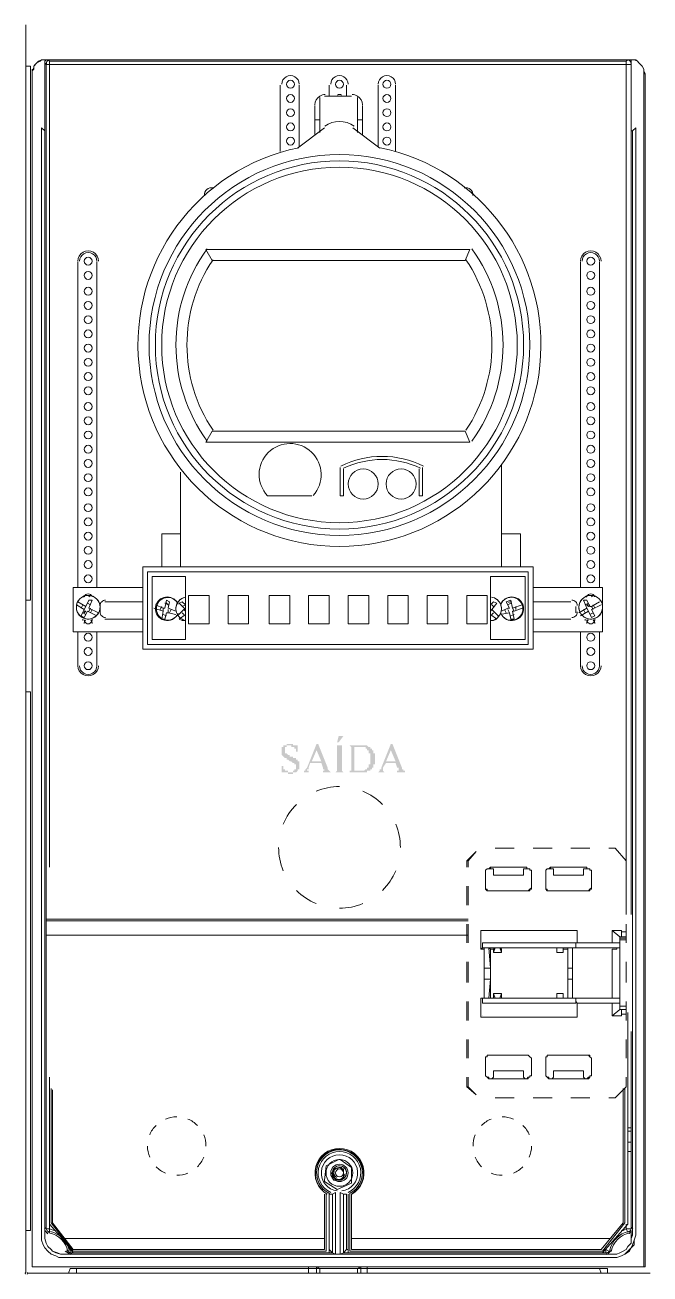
# Model space of a CAD drawing. Header units: millimetres. Extents: x -305 to 1353, y -289 to 1176.
# Drawn here: x 79.7 to 105.6, y 184.6 to 236.5 of the extents above; entities that cross this region are included whole.
import ezdxf

# ---------------------------------------------------------------- set-up
doc = ezdxf.new("R2010")
doc.units = ezdxf.units.MM
doc.header["$MEASUREMENT"] = 0
doc.layers.add('PDF3_0', color=7, linetype='Continuous')

msp = doc.modelspace()

# ---------------------------------------------------------------- hatches: boundary and pattern name
at = {"layer": 'PDF3_0', "transparency": 33554559}
msp.add_hatch(color=256, dxfattribs=at).paths.add_polyline_path([(91.005, 206.652), (91.005, 206.258), (91.005, 206.258), (91.005, 206.258), (91.005, 206.258), (91.005, 206.324), (90.939, 206.324), (90.939, 206.324), (90.939, 206.324), (90.939, 206.389), (90.939, 206.389), (90.939, 206.389), (90.939, 206.389), (90.939, 206.389), (90.939, 206.389), (90.939, 206.455), (90.939, 206.455), (90.874, 206.455), (90.874, 206.455), (90.874, 206.521), (90.874, 206.521), (90.874, 206.521), (90.808, 206.521), (90.808, 206.521), (90.808, 206.521), (90.808, 206.521), (90.808, 206.521), (90.742, 206.521), (90.742, 206.586), (90.742, 206.586), (90.742, 206.586), (90.677, 206.586), (90.677, 206.586), (90.677, 206.586), (90.677, 206.586), (90.677, 206.586), (90.611, 206.586), (90.611, 206.586), (90.611, 206.586), (90.545, 206.586), (90.545, 206.521), (90.545, 206.521), (90.545, 206.521), (90.545, 206.521), (90.545, 206.521), (90.48, 206.521), (90.48, 206.521), (90.48, 206.455), (90.48, 206.455), (90.48, 206.455), (90.48, 206.455), (90.48, 206.389), (90.48, 206.389), (90.48, 206.389), (90.48, 206.389), (90.48, 206.389), (90.48, 206.324), (90.48, 206.324), (90.48, 206.324), (90.48, 206.324), (90.48, 206.324), (90.48, 206.258), (90.48, 206.258), (90.545, 206.258), (90.545, 206.258), (90.545, 206.258), (90.545, 206.258), (90.545, 206.258), (90.545, 206.258), (90.611, 206.192), (90.611, 206.192), (90.611, 206.192), (90.611, 206.192), (90.677, 206.192), (90.677, 206.192), (90.677, 206.127), (90.742, 206.127), (90.742, 206.127), (90.742, 206.127), (90.742, 206.127), (90.808, 206.127), (90.808, 206.061), (90.808, 206.061), (90.874, 206.061), (90.874, 206.061), (90.874, 206.061), (90.874, 206.061), (90.939, 206.061), (90.939, 205.995), (90.939, 205.995), (90.939, 205.995), (90.939, 205.995), (90.939, 205.995), (90.939, 205.995), (91.005, 205.995), (91.005, 205.995), (91.005, 205.93), (91.005, 205.93), (91.005, 205.93), (91.071, 205.93), (91.071, 205.93), (91.071, 205.864), (91.071, 205.864), (91.071, 205.864), (91.071, 205.864), (91.071, 205.864), (91.071, 205.798), (91.071, 205.798), (91.071, 205.798), (91.071, 205.733), (91.071, 205.733), (91.071, 205.733), (91.071, 205.733), (91.071, 205.667), (91.071, 205.667), (91.071, 205.667), (91.071, 205.667), (91.071, 205.601), (91.071, 205.601), (91.071, 205.601), (91.071, 205.601), (91.005, 205.601), (91.005, 205.536), (91.005, 205.536), (91.005, 205.536), (91.005, 205.536), (91.005, 205.536), (90.939, 205.47), (90.939, 205.47), (90.939, 205.47), (90.939, 205.47), (90.939, 205.47), (90.874, 205.47), (90.874, 205.47), (90.874, 205.47), (90.874, 205.47), (90.808, 205.47), (90.808, 205.404), (90.808, 205.404), (90.808, 205.404), (90.742, 205.404), (90.742, 205.404), (90.742, 205.404), (90.677, 205.404), (90.677, 205.404), (90.677, 205.404), (90.677, 205.404), (90.611, 205.404), (90.611, 205.404), (90.611, 205.404), (90.611, 205.47), (90.611, 205.47), (90.545, 205.47), (90.545, 205.47), (90.545, 205.47), (90.545, 205.47), (90.48, 205.47), (90.48, 205.47), (90.48, 205.47), (90.414, 205.47), (90.414, 205.47), (90.414, 205.47), (90.414, 205.47), (90.414, 205.47), (90.414, 205.47), (90.414, 205.47), (90.348, 205.47), (90.348, 205.47), (90.348, 205.404), (90.348, 205.404), (90.348, 205.404), (90.348, 205.798), (90.348, 205.798), (90.348, 205.798), (90.348, 205.798), (90.348, 205.733), (90.414, 205.733), (90.414, 205.733), (90.414, 205.733), (90.414, 205.667), (90.414, 205.667), (90.414, 205.667), (90.414, 205.667), (90.414, 205.667), (90.414, 205.667), (90.414, 205.601), (90.414, 205.601), (90.48, 205.601), (90.48, 205.601), (90.48, 205.601), (90.48, 205.536), (90.48, 205.536), (90.545, 205.536), (90.545, 205.536), (90.545, 205.536), (90.545, 205.536), (90.545, 205.536), (90.611, 205.536), (90.611, 205.536), (90.611, 205.536), (90.611, 205.47), (90.677, 205.47), (90.677, 205.47), (90.677, 205.47), (90.677, 205.47), (90.677, 205.47), (90.742, 205.47), (90.742, 205.47), (90.742, 205.47), (90.808, 205.47), (90.808, 205.536), (90.808, 205.536), (90.808, 205.536), (90.874, 205.536), (90.874, 205.536), (90.874, 205.536), (90.874, 205.536), (90.874, 205.536), (90.874, 205.601), (90.939, 205.601), (90.939, 205.601), (90.939, 205.601), (90.939, 205.667), (90.939, 205.667), (90.939, 205.667), (90.939, 205.667), (90.939, 205.667), (90.939, 205.733), (90.939, 205.733), (90.939, 205.733), (90.939, 205.798), (90.939, 205.798), (90.939, 205.798), (90.874, 205.798), (90.874, 205.798), (90.874, 205.798), (90.874, 205.864), (90.874, 205.864), (90.874, 205.864), (90.808, 205.864), (90.808, 205.864), (90.808, 205.864), (90.808, 205.864), (90.808, 205.864), (90.808, 205.864), (90.742, 205.93), (90.742, 205.93), (90.742, 205.93), (90.677, 205.93), (90.677, 205.93), (90.677, 205.93), (90.677, 205.93), (90.611, 205.995), (90.611, 205.995), (90.611, 205.995), (90.611, 205.995), (90.545, 205.995), (90.545, 205.995), (90.545, 206.061), (90.545, 206.061), (90.48, 206.061), (90.48, 206.061), (90.48, 206.061), (90.48, 206.061), (90.48, 206.061), (90.48, 206.061), (90.48, 206.061), (90.414, 206.127), (90.414, 206.127), (90.414, 206.127), (90.414, 206.127), (90.414, 206.127), (90.348, 206.192), (90.348, 206.192), (90.348, 206.192), (90.348, 206.192), (90.348, 206.192), (90.348, 206.258), (90.348, 206.258), (90.348, 206.258), (90.348, 206.258), (90.348, 206.324), (90.348, 206.324), (90.348, 206.324), (90.348, 206.324), (90.348, 206.389), (90.348, 206.389), (90.348, 206.389), (90.348, 206.389), (90.348, 206.455), (90.348, 206.455), (90.348, 206.455), (90.348, 206.455), (90.348, 206.521), (90.348, 206.521), (90.414, 206.521), (90.414, 206.521), (90.414, 206.521), (90.414, 206.521), (90.414, 206.586), (90.414, 206.586), (90.48, 206.586), (90.48, 206.586), (90.48, 206.586), (90.48, 206.586), (90.545, 206.586), (90.545, 206.586), (90.545, 206.652), (90.545, 206.652), (90.611, 206.652), (90.611, 206.652), (90.611, 206.652), (90.611, 206.652), (90.677, 206.652), (90.677, 206.652), (90.677, 206.652), (90.677, 206.652), (90.742, 206.652), (90.742, 206.652), (90.742, 206.652), (90.742, 206.652), (90.808, 206.652), (90.808, 206.586), (90.808, 206.586), (90.808, 206.586), (90.874, 206.586), (90.874, 206.586), (90.874, 206.586), (90.874, 206.586), (90.939, 206.586), (90.939, 206.586), (90.939, 206.586), (90.939, 206.586), (90.939, 206.586), (90.939, 206.586), (90.939, 206.586), (91.005, 206.586), (91.005, 206.652), (91.005, 206.652)])
h = msp.add_hatch(color=256, dxfattribs=at)
h.paths.add_polyline_path([(91.99, 205.864), (91.53, 205.864), (91.465, 205.667), (91.465, 205.667), (91.465, 205.601), (91.465, 205.601), (91.465, 205.601), (91.399, 205.601), (91.399, 205.536), (91.399, 205.536), (91.465, 205.536), (91.465, 205.536), (91.465, 205.536), (91.465, 205.536), (91.465, 205.536), (91.465, 205.47), (91.465, 205.47), (91.53, 205.47), (91.53, 205.47), (91.53, 205.47), (91.596, 205.47), (91.596, 205.47), (91.202, 205.47), (91.202, 205.47), (91.202, 205.47), (91.268, 205.47), (91.268, 205.47), (91.268, 205.536), (91.268, 205.536), (91.268, 205.536), (91.333, 205.536), (91.333, 205.536), (91.333, 205.536), (91.333, 205.536), (91.333, 205.601), (91.333, 205.601), (91.333, 205.601), (91.333, 205.601), (91.399, 205.667), (91.399, 205.667), (91.399, 205.667), (91.399, 205.667), (91.793, 206.652), (91.859, 206.652), (92.253, 205.667), (92.253, 205.667), (92.253, 205.601), (92.253, 205.601), (92.253, 205.601), (92.253, 205.601), (92.318, 205.536), (92.318, 205.536), (92.318, 205.536), (92.318, 205.536), (92.318, 205.536), (92.318, 205.536), (92.318, 205.536), (92.318, 205.536), (92.384, 205.47), (92.384, 205.47), (92.384, 205.47), (92.384, 205.47), (92.45, 205.47), (92.45, 205.47), (91.99, 205.47), (91.99, 205.47), (91.99, 205.47), (91.99, 205.47), (92.056, 205.47), (92.056, 205.47), (92.056, 205.536), (92.056, 205.536), (92.056, 205.536), (92.056, 205.536), (92.121, 205.536), (92.121, 205.536), (92.121, 205.536), (92.121, 205.601), (92.056, 205.601), (92.056, 205.601), (92.056, 205.601), (92.056, 205.667), (92.056, 205.667), (92.056, 205.667)], flags=0)
h.paths.add_polyline_path([(91.99, 205.93), (91.793, 206.389), (91.596, 205.93)], flags=0)
h = msp.add_hatch(color=256, dxfattribs=at)
h.paths.add_polyline_path([(92.975, 205.47), (92.975, 205.47), (92.515, 205.47), (92.515, 205.47), (92.515, 205.47), (92.581, 205.47), (92.581, 205.47), (92.581, 205.47), (92.581, 205.47), (92.647, 205.536), (92.647, 205.536), (92.647, 205.536), (92.647, 205.536), (92.647, 205.536), (92.647, 205.536), (92.647, 205.601), (92.647, 205.601), (92.647, 205.601), (92.647, 205.667), (92.647, 205.667), (92.647, 206.389), (92.647, 206.455), (92.647, 206.455), (92.647, 206.455), (92.647, 206.521), (92.647, 206.521), (92.647, 206.521), (92.647, 206.521), (92.647, 206.521), (92.647, 206.521), (92.647, 206.586), (92.581, 206.586), (92.581, 206.586), (92.581, 206.586), (92.515, 206.586), (92.515, 206.586), (92.515, 206.586), (92.515, 206.586), (92.975, 206.586), (92.975, 206.586), (92.975, 206.586), (92.909, 206.586), (92.909, 206.586), (92.909, 206.586), (92.909, 206.586), (92.844, 206.586), (92.844, 206.521), (92.844, 206.521), (92.844, 206.521), (92.844, 206.521), (92.844, 206.521), (92.844, 206.521), (92.844, 206.455), (92.844, 206.455), (92.844, 206.455), (92.844, 206.389), (92.844, 205.667), (92.844, 205.601), (92.844, 205.601), (92.844, 205.601), (92.844, 205.601), (92.844, 205.536), (92.844, 205.536), (92.844, 205.536), (92.844, 205.536), (92.844, 205.536), (92.844, 205.536), (92.844, 205.536), (92.909, 205.47), (92.909, 205.47), (92.909, 205.47), (92.909, 205.47), (92.975, 205.47)], flags=0)
h.paths.add_polyline_path([(92.909, 206.98), (92.712, 206.718), (92.647, 206.718), (92.712, 206.98)], flags=0)
h = msp.add_hatch(color=256, dxfattribs=at)
h.paths.add_polyline_path([(95.076, 205.864), (94.682, 205.864), (94.551, 205.667), (94.551, 205.667), (94.551, 205.601), (94.551, 205.601), (94.551, 205.601), (94.551, 205.601), (94.551, 205.536), (94.551, 205.536), (94.551, 205.536), (94.551, 205.536), (94.551, 205.536), (94.551, 205.536), (94.551, 205.536), (94.617, 205.47), (94.617, 205.47), (94.617, 205.47), (94.617, 205.47), (94.682, 205.47), (94.682, 205.47), (94.682, 205.47), (94.288, 205.47), (94.288, 205.47), (94.354, 205.47), (94.354, 205.47), (94.354, 205.47), (94.42, 205.536), (94.42, 205.536), (94.42, 205.536), (94.42, 205.536), (94.42, 205.536), (94.42, 205.536), (94.42, 205.536), (94.42, 205.601), (94.485, 205.601), (94.485, 205.601), (94.485, 205.601), (94.485, 205.667), (94.485, 205.667), (94.485, 205.667), (94.485, 205.667), (94.879, 206.652), (94.945, 206.652), (95.339, 205.667), (95.339, 205.667), (95.339, 205.601), (95.405, 205.601), (95.405, 205.601), (95.405, 205.601), (95.405, 205.536), (95.405, 205.536), (95.405, 205.536), (95.405, 205.536), (95.405, 205.536), (95.405, 205.536), (95.47, 205.536), (95.47, 205.536), (95.47, 205.47), (95.47, 205.47), (95.536, 205.47), (95.536, 205.47), (95.536, 205.47), (95.536, 205.47), (95.076, 205.47), (95.076, 205.47), (95.142, 205.47), (95.142, 205.47), (95.142, 205.47), (95.142, 205.47), (95.142, 205.536), (95.208, 205.536), (95.208, 205.536), (95.208, 205.536), (95.208, 205.536), (95.208, 205.536), (95.208, 205.536), (95.208, 205.601), (95.208, 205.601), (95.208, 205.601), (95.208, 205.601), (95.208, 205.667), (95.142, 205.667), (95.142, 205.667)], flags=0)
h.paths.add_polyline_path([(95.076, 205.93), (94.879, 206.389), (94.682, 205.93)], flags=0)
h = msp.add_hatch(color=256, dxfattribs=at)
h.paths.add_polyline_path([(93.041, 205.47), (93.041, 205.47), (93.106, 205.47), (93.106, 205.47), (93.172, 205.47), (93.172, 205.47), (93.172, 205.47), (93.172, 205.536), (93.172, 205.536), (93.238, 205.536), (93.238, 205.536), (93.238, 205.536), (93.238, 205.536), (93.238, 205.536), (93.238, 205.601), (93.238, 205.601), (93.238, 205.601), (93.238, 205.667), (93.238, 205.667), (93.238, 206.389), (93.238, 206.455), (93.238, 206.455), (93.238, 206.455), (93.238, 206.521), (93.238, 206.521), (93.238, 206.521), (93.238, 206.521), (93.238, 206.521), (93.238, 206.521), (93.172, 206.586), (93.172, 206.586), (93.172, 206.586), (93.172, 206.586), (93.106, 206.586), (93.106, 206.586), (93.106, 206.586), (93.041, 206.586), (93.041, 206.586), (93.566, 206.586), (93.566, 206.586), (93.566, 206.586), (93.632, 206.586), (93.632, 206.586), (93.632, 206.586), (93.632, 206.586), (93.697, 206.586), (93.697, 206.586), (93.697, 206.586), (93.763, 206.586), (93.763, 206.586), (93.763, 206.586), (93.763, 206.586), (93.829, 206.586), (93.829, 206.586), (93.829, 206.586), (93.829, 206.586), (93.894, 206.586), (93.894, 206.586), (93.894, 206.586), (93.894, 206.586), (93.894, 206.586), (93.96, 206.521), (93.96, 206.521), (93.96, 206.521), (93.96, 206.521), (93.96, 206.521), (93.96, 206.521), (94.026, 206.521), (94.026, 206.521), (94.026, 206.521), (94.026, 206.455), (94.091, 206.455), (94.091, 206.455), (94.091, 206.455), (94.091, 206.455), (94.091, 206.389), (94.091, 206.389), (94.157, 206.389), (94.157, 206.389), (94.157, 206.389), (94.157, 206.389), (94.157, 206.324), (94.157, 206.324), (94.157, 206.324), (94.157, 206.324), (94.157, 206.258), (94.223, 206.258), (94.223, 206.258), (94.223, 206.258), (94.223, 206.192), (94.223, 206.192), (94.223, 206.192), (94.223, 206.192), (94.223, 206.127), (94.223, 206.127), (94.223, 206.127), (94.223, 206.127), (94.223, 206.061), (94.223, 206.061), (94.223, 206.061), (94.223, 206.061), (94.223, 205.995), (94.223, 205.995), (94.223, 205.995), (94.223, 205.995), (94.223, 205.93), (94.223, 205.93), (94.223, 205.93), (94.223, 205.864), (94.223, 205.864), (94.223, 205.864), (94.223, 205.864), (94.223, 205.798), (94.223, 205.798), (94.157, 205.798), (94.157, 205.798), (94.157, 205.798), (94.157, 205.733), (94.157, 205.733), (94.157, 205.733), (94.157, 205.733), (94.157, 205.667), (94.091, 205.667), (94.091, 205.667), (94.091, 205.667), (94.091, 205.667), (94.091, 205.601), (94.091, 205.601), (94.091, 205.601), (94.026, 205.601), (94.026, 205.601), (94.026, 205.601), (94.026, 205.601), (94.026, 205.536), (93.96, 205.536), (93.96, 205.536), (93.96, 205.536), (93.96, 205.536), (93.96, 205.536), (93.894, 205.536), (93.894, 205.536), (93.894, 205.536), (93.894, 205.47), (93.894, 205.47), (93.829, 205.47), (93.829, 205.47), (93.829, 205.47), (93.829, 205.47), (93.763, 205.47), (93.763, 205.47), (93.763, 205.47), (93.697, 205.47), (93.697, 205.47), (93.697, 205.47), (93.697, 205.47), (93.632, 205.47), (93.632, 205.47), (93.632, 205.47), (93.566, 205.47), (93.566, 205.47)], flags=0)
h.paths.add_polyline_path([(93.369, 205.536), (93.435, 205.536), (93.435, 205.536), (93.435, 205.536), (93.5, 205.536), (93.5, 205.536), (93.5, 205.536), (93.5, 205.536), (93.566, 205.536), (93.566, 205.536), (93.566, 205.536), (93.566, 205.536), (93.566, 205.536), (93.632, 205.536), (93.632, 205.536), (93.632, 205.536), (93.697, 205.536), (93.697, 205.536), (93.697, 205.536), (93.697, 205.536), (93.763, 205.536), (93.763, 205.536), (93.763, 205.536), (93.763, 205.536), (93.763, 205.536), (93.829, 205.601), (93.829, 205.601), (93.829, 205.601), (93.829, 205.601), (93.894, 205.601), (93.894, 205.601), (93.894, 205.601), (93.894, 205.667), (93.894, 205.667), (93.894, 205.667), (93.96, 205.667), (93.96, 205.667), (93.96, 205.733), (93.96, 205.733), (93.96, 205.733), (93.96, 205.733), (93.96, 205.733), (93.96, 205.798), (94.026, 205.798), (94.026, 205.798), (94.026, 205.798), (94.026, 205.864), (94.026, 205.864), (94.026, 205.864), (94.026, 205.864), (94.026, 205.93), (94.026, 205.93), (94.026, 205.93), (94.026, 205.93), (94.026, 205.995), (94.026, 205.995), (94.026, 205.995), (94.026, 206.061), (94.026, 206.061), (94.026, 206.061), (94.026, 206.061), (94.026, 206.127), (94.026, 206.127), (94.026, 206.127), (94.026, 206.192), (94.026, 206.192), (94.026, 206.192), (94.026, 206.192), (94.026, 206.258), (94.026, 206.258), (94.026, 206.258), (93.96, 206.258), (93.96, 206.324), (93.96, 206.324), (93.96, 206.324), (93.96, 206.324), (93.96, 206.324), (93.96, 206.389), (93.96, 206.389), (93.894, 206.389), (93.894, 206.389), (93.894, 206.389), (93.894, 206.389), (93.894, 206.455), (93.894, 206.455), (93.829, 206.455), (93.829, 206.455), (93.829, 206.455), (93.829, 206.455), (93.829, 206.521), (93.763, 206.521), (93.763, 206.521), (93.763, 206.521), (93.763, 206.521), (93.697, 206.521), (93.697, 206.521), (93.697, 206.521), (93.697, 206.521), (93.632, 206.521), (93.632, 206.521), (93.632, 206.521), (93.632, 206.521), (93.566, 206.521), (93.566, 206.521), (93.566, 206.521), (93.566, 206.521), (93.5, 206.521), (93.5, 206.521), (93.5, 206.521), (93.5, 206.521), (93.435, 206.521), (93.435, 206.521), (93.435, 206.521), (93.369, 206.521), (93.369, 206.521)], flags=0)

# ---------------------------------------------------------------- linework, layer by layer
at = {"layer": 'PDF3_0', "lineweight": 5}
for points in [[(79.711, 184.654), (79.711, 236.53)], [(79.973, 234.494), (79.973, 234.625), (80.039, 234.691), (80.039, 234.822), (80.105, 234.888), (80.17, 234.954), (80.302, 235.019), (80.367, 235.085), (80.499, 235.085), (80.564, 235.085), (80.433, 235.085), (80.367, 235.085), (80.236, 235.019), (80.17, 234.954), (80.039, 234.822), (80.039, 234.757), (79.973, 234.625)], [(81.287, 185.311), (104.073, 185.311), (104.27, 185.311), (104.467, 185.376), (104.598, 185.442), (104.729, 185.573), (104.861, 185.705), (104.926, 185.836), (104.992, 186.033), (105.058, 186.23), (105.058, 232.261), (104.926, 232.13), (104.926, 186.23), (104.861, 186.099), (104.861, 185.902), (104.729, 185.77), (104.664, 185.639), (104.532, 185.573), (104.401, 185.508), (104.27, 185.442), (104.073, 185.442), (81.287, 185.442), (81.155, 185.442), (80.958, 185.508), (80.827, 185.573), (80.761, 185.639), (80.63, 185.77), (80.564, 185.902), (80.499, 186.099), (80.499, 186.23), (80.499, 232.13), (80.367, 232.261), (80.367, 186.23), (80.367, 186.033), (80.433, 185.836), (80.499, 185.705), (80.63, 185.573), (80.761, 185.442), (80.958, 185.376), (81.09, 185.311)], [(98.163, 227.205), (97.966, 226.746), (87.459, 226.746), (87.197, 227.205)], [(81.878, 213.153), (81.878, 226.68)], [(82.666, 226.68), (82.666, 213.153)], [(102.759, 213.153), (102.759, 226.68)], [(103.547, 226.68), (103.547, 213.153)], [(87.459, 219.654), (97.966, 219.654), (98.163, 219.194), (87.197, 219.194)], [(84.57, 210.592), (84.57, 214.006), (100.789, 214.006), (100.789, 210.592)], [(100.592, 213.809), (84.767, 213.809), (84.767, 210.789), (100.592, 210.789)], [(86.343, 213.612), (86.343, 210.986), (84.964, 210.986), (84.964, 213.612)], [(99.016, 210.986), (99.016, 213.612), (100.461, 213.612), (100.461, 210.986)], [(86.474, 211.642), (86.474, 212.824), (87.328, 212.824), (87.328, 211.642)], [(88.97, 212.824), (88.97, 211.642), (88.116, 211.642), (88.116, 212.824)], [(90.677, 211.642), (89.823, 211.642), (89.823, 212.824), (90.677, 212.824)], [(91.465, 212.824), (92.318, 212.824), (92.318, 211.642), (91.465, 211.642)], [(93.96, 212.824), (93.96, 211.642), (93.106, 211.642), (93.106, 212.824)], [(94.748, 211.642), (94.748, 212.824), (95.602, 212.824), (95.602, 211.642)], [(97.243, 211.642), (96.39, 211.642), (96.39, 212.824), (97.243, 212.824)], [(98.885, 212.824), (98.885, 211.642), (98.031, 211.642), (98.031, 212.824)], [(85.621, 212.43), (85.489, 212.496), (85.555, 212.496)], [(81.878, 209.87), (81.878, 211.314)], [(82.666, 211.314), (82.666, 209.87)], [(102.759, 209.87), (102.759, 211.314)], [(103.547, 211.314), (103.547, 209.87)], [(99.213, 202.318), (100.001, 202.318)], [(100.789, 202.318), (101.577, 202.318)], [(102.365, 202.318), (103.153, 202.318)], [(101.315, 201.267), (101.315, 201.333), (101.315, 201.399), (101.38, 201.464), (101.446, 201.464), (101.512, 201.464), (101.512, 201.53), (101.446, 201.464), (101.38, 201.464), (101.315, 201.399), (101.315, 201.333)], [(103.022, 201.53), (103.022, 201.464), (103.088, 201.464), (103.153, 201.464), (103.153, 201.399), (103.219, 201.399), (103.219, 201.333), (103.219, 201.267), (103.219, 201.333), (103.219, 201.399), (103.153, 201.399), (103.153, 201.464), (103.088, 201.464), (103.022, 201.464)], [(104.664, 201.53), (104.664, 201.793)], [(99.016, 200.545), (98.951, 200.545), (98.885, 200.545), (98.885, 200.611), (98.819, 200.611), (98.819, 200.676), (98.819, 200.742), (98.819, 200.676), (98.819, 200.611), (98.885, 200.545), (98.951, 200.545)], [(101.512, 200.545), (101.446, 200.545), (101.38, 200.545), (101.38, 200.611), (101.315, 200.611), (101.315, 200.676), (101.315, 200.742), (101.315, 200.676), (101.315, 200.611), (101.38, 200.545), (101.446, 200.545)], [(103.219, 200.742), (103.219, 200.676), (103.153, 200.611), (103.088, 200.545), (103.022, 200.545), (103.088, 200.545), (103.153, 200.545), (103.153, 200.611), (103.219, 200.611), (103.219, 200.676)], [(104.664, 199.954), (104.664, 200.742)], [(80.564, 199.297), (98.097, 199.297)], [(99.41, 198.181), (99.213, 198.181), (98.951, 198.181), (98.754, 198.181), (98.688, 198.181), (98.688, 198.247), (98.688, 198.312), (98.688, 198.378), (102.562, 198.378), (102.562, 198.312), (102.562, 198.247), (102.562, 198.181), (102.431, 198.181), (102.234, 198.181), (102.037, 198.181), (101.774, 198.181)], [(98.754, 196.868), (98.754, 196.08), (98.754, 198.115), (98.754, 198.181), (98.754, 197.327), (98.754, 197.262), (98.754, 197.196), (98.754, 197.13), (98.754, 197.065), (98.754, 196.999), (98.754, 196.933)], [(104.664, 196.736), (104.664, 197.59)], [(98.688, 195.883), (98.688, 195.948), (98.688, 196.014), (98.688, 196.08), (98.754, 196.08), (98.951, 196.08), (99.213, 196.08), (99.41, 196.08), (101.774, 196.08), (102.037, 196.08), (102.234, 196.08), (102.431, 196.08), (102.562, 196.08), (102.562, 196.014), (102.562, 195.948), (102.562, 195.883)], [(80.564, 194.701), (80.564, 188.66), (80.564, 188.594), (80.564, 188.528), (80.564, 188.463), (80.564, 188.397), (80.564, 188.331), (80.564, 188.2), (80.564, 188.003), (80.564, 187.806), (80.564, 187.543), (80.564, 187.346), (80.564, 187.281), (80.564, 187.215), (80.564, 187.149), (80.564, 187.084)], [(104.664, 193.585), (104.664, 194.373)], [(98.819, 193.519), (98.819, 193.585), (98.819, 193.65), (98.885, 193.65), (98.885, 193.716), (98.951, 193.716), (99.016, 193.716), (98.951, 193.716), (98.885, 193.716), (98.885, 193.65), (98.819, 193.65), (98.819, 193.585)], [(100.527, 193.716), (100.592, 193.716), (100.658, 193.65), (100.724, 193.585), (100.724, 193.519), (100.724, 193.585), (100.658, 193.65), (100.592, 193.716)], [(101.315, 193.519), (101.315, 193.585), (101.315, 193.65), (101.38, 193.65), (101.38, 193.716), (101.446, 193.716), (101.512, 193.716), (101.446, 193.716), (101.38, 193.716), (101.38, 193.65), (101.315, 193.65), (101.315, 193.585)], [(103.022, 193.716), (101.512, 193.716), (103.022, 193.716), (103.088, 193.716), (103.153, 193.716), (103.153, 193.65), (103.219, 193.585), (103.219, 193.519), (103.219, 192.928), (103.219, 193.519), (103.219, 193.585), (103.153, 193.65), (103.088, 193.716)], [(101.512, 192.731), (101.446, 192.731), (101.38, 192.797), (101.315, 192.862), (101.315, 192.928), (101.315, 193.519), (101.315, 192.928), (101.315, 192.862), (101.38, 192.797), (101.446, 192.797), (101.446, 192.731)], [(99.016, 192.731), (98.951, 192.731), (98.951, 192.797), (98.885, 192.797), (98.819, 192.862), (98.819, 192.928), (98.819, 192.862), (98.885, 192.797), (98.951, 192.731)], [(99.148, 192.797), (99.148, 193.059), (100.395, 193.059), (100.395, 192.797), (100.461, 192.731), (100.527, 192.731), (99.016, 192.731), (99.082, 192.731)], [(100.724, 192.928), (100.724, 192.862), (100.658, 192.862), (100.658, 192.797), (100.592, 192.797), (100.527, 192.731), (100.592, 192.731), (100.592, 192.797), (100.658, 192.797), (100.658, 192.862), (100.724, 192.862)], [(101.643, 192.797), (101.643, 193.059), (102.891, 193.059), (102.891, 192.797), (102.956, 192.731), (103.022, 192.731), (101.512, 192.731), (101.577, 192.731)], [(103.219, 192.928), (103.219, 192.862), (103.153, 192.862), (103.153, 192.797), (103.088, 192.797), (103.022, 192.731), (103.088, 192.731), (103.153, 192.797), (103.153, 192.862), (103.219, 192.862)], [(104.664, 192.403), (104.664, 192.797)], [(98.097, 192.403), (98.031, 192.403), (98.425, 192.074)], [(99.213, 191.943), (100.001, 191.943)], [(100.789, 191.943), (101.577, 191.943)], [(102.365, 191.943), (103.153, 191.943)], [(104.861, 190.564), (104.861, 190.695)], [(93.238, 189.054), (92.778, 189.382), (92.712, 189.382), (92.187, 189.119), (92.121, 188.528), (92.121, 188.463), (92.647, 188.134), (93.238, 188.397), (93.238, 188.463)], [(79.973, 184.917), (91.465, 184.917), (91.53, 184.917), (91.596, 184.917), (91.662, 184.917), (91.727, 184.917), (91.793, 184.917), (91.924, 184.851), (91.99, 184.851), (92.056, 184.851), (92.187, 184.851), (92.253, 184.851), (92.384, 184.851), (92.515, 184.851), (92.712, 184.851), (92.844, 184.851), (92.975, 184.851), (93.106, 184.851), (93.238, 184.851), (93.303, 184.851), (93.435, 184.851), (93.5, 184.851), (93.632, 184.917), (93.697, 184.917), (93.763, 184.917), (93.829, 184.917), (93.894, 184.917), (105.452, 184.917), (105.386, 184.917)], [(92.844, 184.851), (92.778, 184.851), (92.712, 184.851), (92.647, 184.851), (92.581, 184.851), (92.515, 184.851), (92.581, 184.851), (92.647, 184.851), (92.712, 184.851), (92.778, 184.851)]]:
    msp.add_lwpolyline(points, close=True, dxfattribs=at)
for points in [[(79.711, 212.627), (79.908, 212.627), (79.908, 234.822), (79.711, 234.822)], [(79.973, 234.494), (79.973, 184.917), (79.973, 234.691)], [(104.729, 235.085), (80.63, 235.085), (80.564, 235.085), (80.499, 235.019), (80.499, 234.954)], [(80.564, 235.085), (104.795, 235.085), (104.926, 235.085), (105.058, 235.085), (105.123, 235.019), (105.189, 234.954), (105.255, 234.888), (105.32, 234.822), (105.386, 234.691), (105.386, 234.625), (105.452, 234.494), (105.452, 184.917)], [(80.564, 234.888), (80.696, 234.888), (80.696, 201.53)], [(80.63, 235.085), (80.696, 235.019), (104.664, 235.019), (104.729, 235.085), (104.795, 235.085), (104.861, 235.085), (104.861, 235.019), (104.861, 234.954)], [(104.664, 199.56), (104.664, 234.888), (80.696, 234.888), (80.696, 235.019)], [(104.861, 234.888), (104.664, 234.888), (104.664, 235.019)], [(105.452, 234.494), (105.386, 234.494), (105.386, 234.625), (105.386, 234.691), (105.32, 234.822), (105.255, 234.888), (105.189, 234.954), (105.123, 235.019), (104.992, 235.085), (104.926, 235.085), (104.795, 235.085)], [(104.926, 232.13), (104.861, 232.13), (104.861, 234.954), (104.861, 234.888), (104.861, 199.56)], [(105.386, 234.691), (105.386, 184.917)], [(90.283, 234.034), (90.283, 231.276)], [(91.071, 231.473), (91.071, 234.034)], [(92.318, 234.034), (92.318, 233.575)], [(93.041, 233.575), (93.041, 234.034)], [(94.354, 234.034), (94.354, 231.473)], [(95.076, 231.276), (95.076, 234.034)], [(91.727, 233.181), (91.727, 232.59)], [(91.924, 233.509), (91.924, 232.59)], [(92.121, 233.575), (93.238, 233.575)], [(92.712, 233.575), (92.647, 233.575)], [(93.5, 233.509), (93.5, 232.59)], [(93.697, 233.181), (93.697, 232.59)], [(91.924, 232.064), (91.924, 232.59), (91.727, 232.59), (91.727, 231.933)], [(93.697, 231.933), (93.697, 232.59), (93.5, 232.59), (93.5, 232.064)], [(80.367, 232.261), (80.367, 186.23), (80.367, 186.033), (80.433, 185.836), (80.499, 185.705), (80.63, 185.573), (80.761, 185.442), (80.958, 185.376), (81.09, 185.311), (81.287, 185.311), (104.138, 185.311), (104.073, 185.311)], [(80.367, 232.261), (80.367, 232.261)], [(80.499, 232.13), (80.499, 232.13)], [(91.005, 231.408), (92.121, 232.261)], [(93.303, 232.261), (94.42, 231.408)], [(105.058, 232.261), (105.058, 186.23), (104.992, 186.033), (104.992, 185.836), (104.861, 185.705), (104.795, 185.573), (104.598, 185.442), (104.467, 185.376), (104.27, 185.311), (104.138, 185.311)], [(82.666, 226.68), (82.666, 226.68)], [(102.759, 226.68), (102.759, 226.68)], [(103.547, 226.68), (103.547, 226.68)], [(92.909, 218.078), (92.909, 216.961), (92.778, 216.961), (92.778, 218.143)], [(96.193, 218.143), (96.193, 216.961), (96.061, 216.961), (96.061, 218.078)], [(99.476, 218.275), (99.476, 214.006)], [(86.146, 214.006), (86.146, 217.946)], [(86.146, 215.385), (85.358, 215.385), (85.358, 214.006)], [(99.476, 215.385), (100.264, 215.385), (100.264, 214.006)], [(84.57, 213.153), (81.681, 213.153), (81.681, 211.314), (84.57, 211.314)], [(82.14, 212.824), (82.14, 212.759), (82.075, 212.759)], [(82.337, 212.759), (82.403, 212.824)], [(100.789, 211.314), (103.679, 211.314), (103.679, 213.153), (100.789, 213.153)], [(102.956, 212.759), (103.022, 212.759), (103.022, 212.824)], [(103.219, 212.759), (103.285, 212.824)], [(82.666, 211.971), (82.272, 212.168), (82.14, 211.905), (82.009, 211.971), (82.14, 212.233), (81.812, 212.43)], [(82.731, 212.102), (82.337, 212.299), (82.469, 212.627), (82.337, 212.627), (82.206, 212.365), (81.878, 212.562)], [(82.009, 212.299), (82.075, 212.43)], [(82.206, 212.365), (82.14, 212.233)], [(82.403, 212.43), (82.272, 212.496)], [(82.403, 212.759), (82.403, 212.759)], [(82.797, 212.365), (82.797, 212.102)], [(84.57, 212.562), (82.994, 212.562)], [(85.095, 212.43), (85.424, 212.299), (85.489, 212.299), (85.555, 212.627), (85.686, 212.562), (85.621, 212.299), (85.949, 212.168)], [(85.292, 212.233), (85.358, 212.365)], [(86.212, 212.365), (86.343, 212.43), (86.212, 212.562), (86.08, 212.496), (86.343, 212.233), (86.277, 212.233), (86.015, 211.971)], [(99.016, 212.43), (99.148, 212.562), (99.279, 212.496), (99.082, 212.233), (99.345, 211.971)], [(99.148, 212.365), (99.082, 212.43)], [(100.33, 212.43), (99.936, 212.299), (99.87, 212.627), (99.673, 212.562), (99.804, 212.299), (99.739, 212.299), (99.476, 212.168)], [(99.87, 212.496), (99.739, 212.43)], [(100.067, 212.365), (100.067, 212.233)], [(102.365, 212.562), (100.789, 212.562)], [(102.562, 212.102), (102.562, 212.365)], [(102.694, 212.102), (103.022, 212.299), (102.891, 212.627), (103.022, 212.627), (103.153, 212.365), (103.219, 212.365), (103.547, 212.562)], [(102.759, 211.971), (103.088, 212.168), (103.219, 211.905), (103.35, 211.971), (103.219, 212.233), (103.613, 212.43)], [(103.022, 212.43), (103.088, 212.496), (102.956, 212.43)], [(103.153, 212.43), (103.088, 212.365), (103.022, 212.43), (103.088, 212.496)], [(103.022, 212.43), (103.022, 212.43)], [(103.285, 212.233), (103.219, 212.365)], [(103.285, 212.759), (103.285, 212.759)], [(103.285, 212.43), (103.35, 212.299)], [(82.14, 212.168), (82.206, 212.168), (82.14, 212.102), (82.075, 212.102), (82.14, 212.102)], [(82.075, 212.102), (82.206, 212.036)], [(82.075, 211.839), (82.075, 211.774)], [(82.14, 212.233), (82.14, 212.233)], [(82.14, 212.102), (82.14, 212.102)], [(82.272, 212.168), (82.272, 212.168)], [(82.337, 212.299), (82.337, 212.299)], [(82.337, 212.168), (82.403, 212.299)], [(82.469, 212.233), (82.403, 212.102)], [(82.469, 211.774), (82.469, 211.839)], [(82.994, 211.839), (84.57, 211.839)], [(85.03, 212.299), (85.424, 212.168), (85.358, 211.839), (85.489, 211.839), (85.555, 212.102), (85.621, 212.102), (85.949, 212.036)], [(85.424, 212.299), (85.424, 212.168)], [(85.424, 212.036), (85.555, 211.971)], [(85.621, 212.299), (85.621, 212.299)], [(85.621, 212.102), (85.621, 212.233)], [(85.752, 212.233), (85.686, 212.102)], [(86.343, 212.036), (86.08, 211.839), (86.212, 211.774), (86.343, 211.774)], [(86.277, 212.036), (86.212, 212.102)], [(86.277, 212.233), (86.343, 212.168)], [(99.016, 212.168), (99.082, 212.233)], [(99.016, 212.036), (99.279, 211.839), (99.148, 211.774), (99.016, 211.774)], [(99.082, 212.233), (99.082, 212.233)], [(99.148, 212.102), (99.082, 212.036)], [(100.33, 212.299), (100.001, 212.168), (99.936, 212.168), (100.001, 211.839), (99.87, 211.839), (99.804, 212.102), (99.41, 212.036)], [(99.673, 212.102), (99.607, 212.233)], [(99.739, 212.233), (99.804, 212.102)], [(99.804, 212.102), (99.804, 212.102)], [(99.87, 211.971), (100.001, 212.036)], [(100.001, 212.168), (99.936, 212.299)], [(100.789, 211.839), (102.365, 211.839)], [(102.956, 212.102), (102.891, 212.233)], [(102.956, 211.839), (102.956, 211.774)], [(103.022, 212.299), (103.022, 212.299)], [(103.022, 212.299), (103.088, 212.168)], [(103.088, 212.168), (103.088, 212.168)], [(103.153, 212.036), (103.285, 212.102)], [(103.35, 211.774), (103.35, 211.839)], [(82.666, 209.87), (82.666, 209.87)], [(79.711, 208.819), (79.908, 208.819), (79.908, 186.427), (79.711, 186.427)], [(98.097, 201.793), (98.425, 202.187), (98.031, 201.793)], [(103.941, 202.318), (104.204, 202.318), (103.941, 202.318)], [(104.204, 202.318), (104.204, 202.318)], [(104.664, 201.793), (104.204, 202.318), (104.664, 201.793)], [(98.031, 201.53), (98.031, 201.793), (98.097, 201.793), (98.097, 201.53)], [(99.016, 201.464), (98.951, 201.464), (98.885, 201.464), (98.819, 201.399), (98.819, 201.333), (98.819, 201.267), (98.819, 201.333), (98.819, 201.399), (98.885, 201.464), (98.951, 201.464), (99.016, 201.53), (100.527, 201.53), (100.527, 201.464), (100.592, 201.464), (100.658, 201.464), (100.658, 201.399), (100.724, 201.399), (100.724, 201.333), (100.724, 201.267), (100.724, 200.742), (100.724, 200.676), (100.724, 200.611), (100.658, 200.611), (100.658, 200.545), (100.592, 200.545), (100.527, 200.545), (99.016, 200.545), (100.527, 200.545), (100.592, 200.545), (100.658, 200.611), (100.724, 200.676), (100.724, 200.742), (100.724, 201.267), (100.724, 201.333), (100.724, 201.399), (100.658, 201.399), (100.658, 201.464), (100.592, 201.464), (100.527, 201.464)], [(100.527, 201.53), (100.527, 201.464), (100.461, 201.464), (100.395, 201.464), (100.395, 201.202), (99.148, 201.202), (99.148, 201.464), (99.082, 201.464), (99.016, 201.464), (99.016, 201.53)], [(101.512, 201.53), (103.022, 201.53)], [(103.022, 201.464), (102.956, 201.464), (102.891, 201.464), (102.891, 201.202), (101.643, 201.202), (101.643, 201.464), (101.577, 201.464), (101.512, 201.464)], [(98.819, 201.267), (98.819, 200.742), (98.819, 201.267)], [(101.315, 201.267), (101.315, 200.742), (101.315, 201.267)], [(103.219, 201.267), (103.219, 201.267)], [(103.219, 200.742), (103.219, 201.267), (103.219, 200.742)], [(98.031, 199.954), (98.031, 200.742)], [(98.097, 199.954), (98.097, 200.742)], [(99.016, 200.545), (99.016, 200.545)], [(100.724, 200.742), (100.724, 200.742)], [(103.022, 200.545), (101.512, 200.545), (103.022, 200.545)], [(104.664, 200.742), (104.664, 199.954)], [(98.097, 199.363), (80.564, 199.363)], [(98.031, 198.378), (98.031, 199.166)], [(98.097, 198.378), (98.097, 199.166)], [(102.628, 198.378), (102.628, 198.444), (102.628, 198.903), (98.622, 198.903), (98.622, 198.444), (98.622, 198.115), (98.688, 198.181)], [(104.664, 198.838), (104.467, 198.838), (104.467, 198.772), (104.467, 198.706), (104.467, 198.641), (104.467, 198.706), (104.467, 198.772), (104.467, 198.838), (104.467, 198.903), (104.073, 198.903), (104.401, 198.641), (104.467, 198.641), (104.664, 198.641)], [(104.073, 198.903), (104.073, 198.378)], [(104.664, 198.575), (104.664, 198.641), (104.664, 198.706), (104.664, 198.772), (104.664, 198.838), (104.664, 199.166), (104.664, 198.378), (104.664, 198.509), (104.664, 198.575), (104.401, 198.575)], [(98.097, 198.706), (80.564, 198.706)], [(104.073, 196.08), (104.073, 198.115), (104.138, 198.115), (104.204, 198.115), (104.27, 198.115), (104.27, 198.181), (104.335, 198.181), (104.401, 198.181), (102.562, 198.181), (102.562, 198.378), (104.401, 198.378)], [(104.664, 195.752), (104.664, 195.948), (104.664, 195.161), (104.664, 195.423), (104.664, 195.489), (104.664, 195.555), (104.664, 195.62), (104.467, 195.62), (104.401, 195.62), (104.664, 195.62), (104.664, 195.752), (104.401, 195.752), (104.401, 195.62), (104.401, 195.883), (104.401, 195.948), (104.401, 196.08), (104.401, 198.181), (104.401, 198.378), (104.401, 198.641), (104.401, 198.575), (104.401, 198.509), (104.401, 195.752)], [(104.401, 198.509), (104.664, 198.509)], [(98.622, 198.115), (98.754, 198.115)], [(98.754, 197.327), (99.016, 197.327), (98.951, 198.181), (99.016, 198.115), (99.148, 198.115), (99.213, 198.181), (99.148, 197.984), (99.476, 197.984), (99.41, 198.181), (99.476, 198.115), (99.476, 197.984)], [(99.016, 198.115), (99.016, 196.08)], [(99.148, 198.115), (99.148, 197.984)], [(102.431, 196.08), (102.431, 198.115), (102.431, 198.181), (102.431, 197.327), (102.234, 197.327), (102.234, 198.181), (102.234, 198.115), (102.037, 198.115), (102.037, 198.181), (102.037, 197.984), (101.774, 197.984), (101.774, 198.181), (101.774, 198.115), (101.774, 197.984)], [(102.234, 198.115), (102.234, 196.08), (102.037, 196.08)], [(102.037, 197.984), (102.037, 198.115)], [(98.031, 196.736), (98.031, 197.59)], [(98.097, 196.736), (98.097, 197.59)], [(99.016, 196.868), (99.016, 196.933), (99.016, 196.999), (99.016, 197.065), (99.016, 197.13), (99.016, 197.196), (99.016, 197.262), (99.016, 197.327)], [(102.234, 197.327), (102.234, 197.262), (102.234, 197.196), (102.234, 197.13), (102.234, 197.065), (102.234, 196.999), (102.234, 196.933), (102.234, 196.868), (102.234, 196.08)], [(102.431, 196.868), (102.431, 196.933), (102.431, 196.999), (102.431, 197.065), (102.431, 197.13), (102.431, 197.196), (102.431, 197.262), (102.431, 197.327)], [(98.754, 196.868), (99.016, 196.868), (98.951, 196.08), (99.016, 196.08), (99.148, 196.08), (99.213, 196.08), (99.148, 196.277), (99.476, 196.277), (99.41, 196.08), (99.476, 196.08), (99.476, 196.277)], [(104.401, 196.08), (104.335, 196.08), (104.27, 196.08), (104.204, 196.08), (104.138, 196.08), (104.073, 196.08), (102.431, 196.08), (102.431, 196.868), (102.234, 196.868)], [(99.148, 196.277), (99.148, 196.08)], [(101.774, 196.277), (101.774, 196.08), (101.774, 196.277), (102.037, 196.277)], [(102.037, 196.277), (102.037, 196.08), (102.037, 196.277)], [(98.031, 195.161), (98.031, 195.948)], [(98.097, 195.161), (98.097, 195.948)], [(98.688, 196.08), (98.622, 196.08), (98.622, 195.817), (98.622, 195.292), (102.628, 195.292), (102.628, 195.817), (102.628, 195.883), (102.562, 195.948), (102.562, 196.08)], [(98.754, 196.08), (98.622, 196.08)], [(98.754, 196.08), (98.754, 196.08)], [(101.774, 196.08), (101.774, 196.08)], [(102.037, 196.08), (102.037, 196.08)], [(102.234, 196.08), (102.234, 196.08)], [(102.628, 195.883), (104.073, 195.883), (104.138, 195.883), (104.204, 195.883), (104.27, 195.883), (104.335, 195.883), (104.401, 195.883)], [(104.073, 195.883), (104.073, 195.358), (104.401, 195.62)], [(93.106, 185.508), (103.679, 185.508), (104.204, 186.099), (104.729, 186.69), (104.729, 195.489), (104.729, 193.585)], [(98.688, 195.358), (98.688, 195.358)], [(104.073, 195.358), (104.467, 195.358), (104.467, 195.423), (104.467, 195.489), (104.467, 195.555), (104.467, 195.62), (104.467, 195.555), (104.467, 195.489), (104.467, 195.423), (104.664, 195.423)], [(104.861, 194.701), (104.861, 187.084), (104.861, 187.149), (104.861, 187.215), (104.861, 187.281), (104.861, 187.346), (104.861, 187.543), (104.861, 187.806), (104.861, 188.003), (104.861, 188.2), (104.861, 188.331), (104.861, 188.397), (104.861, 188.463), (104.861, 188.528), (104.861, 188.594), (104.861, 188.66), (104.861, 189.71), (104.729, 189.71)], [(98.031, 193.585), (98.031, 194.373)], [(98.097, 193.585), (98.097, 194.373)], [(99.016, 193.716), (99.016, 193.716)], [(99.016, 193.716), (100.527, 193.716), (99.016, 193.716)], [(98.819, 193.519), (98.819, 192.928), (98.819, 193.519)], [(100.724, 193.519), (100.724, 192.928), (100.724, 193.519)], [(80.696, 192.797), (80.696, 186.69), (80.696, 186.493), (80.893, 186.427)], [(98.031, 192.403), (98.031, 192.797)], [(98.097, 192.403), (98.097, 192.797)], [(100.527, 192.731), (100.527, 192.731)], [(103.022, 192.731), (103.022, 192.731)], [(80.761, 192.337), (80.761, 186.755), (81.681, 185.573), (92.187, 185.573), (92.187, 187.937)], [(80.827, 192.271), (80.827, 186.755), (81.681, 185.639), (92.121, 185.639), (92.121, 187.937)], [(93.172, 187.937), (93.172, 185.573), (103.679, 185.573), (104.598, 186.755), (104.598, 192.337)], [(104.204, 191.943), (104.664, 192.403), (104.204, 191.943)], [(103.941, 191.943), (104.204, 191.943), (103.941, 191.943)], [(104.204, 191.943), (104.204, 191.943)], [(104.729, 190.695), (104.861, 190.695)], [(104.861, 190.564), (104.729, 190.564)], [(104.729, 190.104), (104.861, 190.104)], [(92.187, 189.119), (92.187, 189.119)], [(92.581, 188.528), (92.515, 188.528), (92.384, 188.725), (92.515, 188.988), (92.712, 189.054), (92.909, 188.988), (92.909, 188.594)], [(92.712, 189.054), (92.712, 189.054)], [(92.712, 189.054), (92.778, 189.054), (92.844, 189.054)], [(92.909, 188.988), (92.909, 188.922)], [(93.238, 189.054), (93.238, 189.054)], [(80.564, 188.66), (80.564, 188.66)], [(92.45, 188.594), (92.45, 188.594)], [(92.975, 188.922), (92.975, 188.922)], [(104.861, 188.66), (104.861, 188.66)], [(80.564, 188.397), (80.564, 188.397)], [(92.318, 187.937), (92.318, 186.099), (92.318, 185.508), (81.681, 185.508), (81.221, 186.099), (80.696, 186.69)], [(92.581, 185.442), (92.581, 188.003), (92.45, 187.937), (92.318, 187.937), (92.318, 185.639), (92.45, 185.508), (92.318, 185.508)], [(92.909, 187.937), (92.909, 185.508), (92.778, 185.442), (92.581, 185.442), (92.45, 185.508), (92.45, 187.937)], [(92.647, 188.134), (92.647, 188.134)], [(92.778, 185.442), (92.778, 188.003), (92.909, 187.937), (93.041, 187.937), (93.041, 185.639), (92.909, 185.508), (93.106, 185.508), (93.106, 186.099), (93.106, 187.937)], [(104.861, 188.397), (104.861, 188.397)], [(80.564, 187.346), (80.564, 187.346)], [(80.564, 187.084), (80.564, 187.084)], [(104.861, 187.346), (104.861, 187.346)], [(104.861, 187.084), (104.861, 187.084)], [(104.861, 187.084), (104.861, 187.084)], [(81.352, 185.573), (81.549, 185.442), (81.287, 185.442), (81.155, 185.442), (81.024, 185.508), (80.827, 185.573), (80.761, 185.639), (80.63, 185.77), (80.564, 185.902), (80.499, 186.099), (80.499, 186.23), (80.499, 186.427), (80.63, 186.296)], [(104.467, 186.427), (104.532, 186.427), (104.664, 186.493), (104.664, 186.69)], [(104.795, 186.296), (104.861, 186.427), (104.861, 186.23)], [(80.367, 186.23), (80.367, 186.23)], [(81.352, 186.099), (92.121, 186.099)], [(93.238, 186.099), (104.007, 186.099)], [(81.287, 185.442), (81.287, 185.442)], [(92.318, 185.639), (92.318, 185.639)], [(92.45, 185.508), (92.45, 185.508)], [(92.909, 185.508), (92.909, 185.508)], [(93.041, 185.639), (93.106, 185.639)], [(103.941, 185.573), (103.81, 185.639), (103.81, 185.508), (103.679, 185.508)], [(81.287, 185.311), (81.287, 185.311)], [(81.484, 184.654), (81.549, 184.851), (81.812, 184.851), (81.812, 184.654)], [(103.547, 184.851), (81.812, 184.851)], [(91.465, 184.917), (91.465, 184.654), (91.793, 184.654)], [(91.793, 184.917), (91.793, 184.654), (91.924, 184.654)], [(93.5, 184.851), (93.5, 184.654), (91.924, 184.654), (91.924, 184.851)], [(93.632, 184.917), (93.632, 184.654), (93.5, 184.654)], [(93.894, 184.917), (93.894, 184.654), (93.632, 184.654)], [(103.613, 184.654), (103.547, 184.851), (103.876, 184.851), (103.876, 184.654)], [(91.465, 184.654), (79.776, 184.654), (105.648, 184.654), (93.894, 184.654)]]:
    msp.add_lwpolyline(points, dxfattribs=at)
for points in [[(80.564, 186.526, 0.340424), (80.696, 186.361), (80.696, 186.493), (80.564, 186.493), (80.564, 195.555), (80.564, 234.888), (80.499, 234.954), (80.499, 232.13)], [(92.154, 233.64, 0.140594), (91.928, 233.576, 0.258799), (91.727, 233.214)], [(93.697, 233.214, 0.258753), (93.497, 233.576, 0.140404), (93.271, 233.64)], [(91.596, 216.961), (89.758, 216.961, -2.291218), (91.649, 216.977)], [(82.711, 212.054, 0.072957), (82.774, 212.183, 0.86362), (81.898, 212.61, 0.072957), (81.835, 212.481, 0.86362), (82.711, 212.054)], [(103.656, 212.481, 0.072957), (103.593, 212.61, 0.863582), (102.717, 212.183, 0.073266), (102.779, 212.054, 0.86362), (103.656, 212.481)], [(86.367, 211.78, -0.179017), (86.068, 211.945, -0.589021), (86.366, 212.753, 0.539876), (86.025, 212.003, 0.073301), (86.119, 211.894)], [(99.306, 211.894, 0.073301), (99.4, 212.003, 0.540092), (99.059, 212.753, -0.589122), (99.357, 211.945, -0.179301), (99.058, 211.779)], [(82.141, 211.659, -0.250139), (82.19, 211.793, 0.179636), (82.141, 211.69)], [(82.468, 211.69, 0.179636), (82.419, 211.793, -0.250139), (82.468, 211.659)], [(103.023, 211.69, -0.179543), (103.082, 211.802, 0.250139), (103.023, 211.659)], [(103.349, 211.659, 0.250139), (103.291, 211.802, -0.179358), (103.35, 211.69)], [(93.257, 187.944, 3.710366), (92.234, 187.944, -3.710366), (93.238, 187.937), (93.238, 185.639), (103.613, 185.639), (104.532, 186.755), (104.532, 192.337)], [(104.861, 186.526, -0.340724), (104.729, 186.361), (104.664, 186.493), (104.861, 186.493), (104.861, 189.71)], [(92.975, 188.791), (92.844, 188.528), (92.647, 188.528), (92.45, 188.66), (92.45, 188.857), (92.581, 188.988), (92.778, 189.054), (92.909, 188.922), (92.909, 188.66), (92.778, 188.528), (92.581, 188.594, 0.933831), (92.942, 189.044)], [(92.45, 188.857), (92.581, 188.528), (92.909, 188.594), (92.975, 188.66, -0.313184), (92.67, 188.538)], [(104.816, 186.36, 0.006462), (104.749, 186.391, 0.270259), (103.975, 185.63, 0.005939), (104.007, 185.573), (103.876, 185.442), (104.073, 185.442), (104.27, 185.442), (104.401, 185.508), (104.532, 185.573), (104.664, 185.639), (104.729, 185.77), (104.861, 185.902), (104.861, 186.099), (104.861, 186.23), (104.926, 186.23)], [(81.681, 185.508), (81.549, 185.508), (81.549, 185.639), (81.418, 185.573, 0.006949), (81.466, 185.608)], [(79.711, 184.621, 0.414), (79.678, 184.654, 0.414), (79.711, 184.687)], [(79.776, 184.687, 0.414), (79.809, 184.654, 0.414), (79.776, 184.621)]]:
    msp.add_lwpolyline(points, format="xyb", dxfattribs=at)
for points in [[(86.044, 212.453, 0.671252), (85.132, 212.453, 0.07325), (85.098, 212.314, 0.863665), (86.043, 212.08, -4.846854)], [(99.447, 212.08, 0.863597), (100.393, 212.314, 0.073242), (100.359, 212.453, 0.670836), (99.447, 212.453, -4.93259)]]:
    msp.add_lwpolyline(points, format="xyb", close=True, dxfattribs=at)
for centre, radius in [((90.71, 234.067), 0.164), ((90.71, 234.067), 0.164), ((92.745, 234.067), 0.164), ((92.745, 234.067), 0.164), ((94.715, 234.067), 0.164), ((94.715, 234.067), 0.164), ((90.71, 233.476), 0.164), ((90.71, 233.476), 0.164), ((94.715, 233.476), 0.164), ((94.715, 233.476), 0.164), ((90.71, 232.885), 0.164), ((90.71, 232.885), 0.164), ((94.715, 232.885), 0.164), ((94.715, 232.885), 0.164), ((90.71, 232.294), 0.164), ((90.71, 232.294), 0.164), ((94.715, 232.294), 0.164), ((94.715, 232.294), 0.164), ((90.71, 231.703), 0.164), ((90.71, 231.703), 0.164), ((94.715, 231.703), 0.164), ((94.715, 231.703), 0.164), ((92.745, 223.232), 7.913), ((92.745, 223.232), 7.65), ((92.745, 223.232), 7.387), ((82.304, 226.713), 0.164), ((82.304, 226.713), 0.164), ((103.186, 226.713), 0.164), ((103.186, 226.713), 0.164), ((82.304, 226.122), 0.164), ((82.304, 226.122), 0.164), ((103.186, 226.122), 0.164), ((103.186, 226.122), 0.164), ((82.304, 225.465), 0.164), ((82.304, 225.465), 0.164), ((103.186, 225.465), 0.164), ((103.186, 225.465), 0.164), ((82.304, 224.874), 0.164), ((82.304, 224.874), 0.164), ((103.186, 224.874), 0.164), ((103.186, 224.874), 0.164), ((82.304, 224.283), 0.164), ((82.304, 224.283), 0.164), ((103.186, 224.283), 0.164), ((103.186, 224.283), 0.164), ((82.304, 223.692), 0.164), ((82.304, 223.692), 0.164), ((103.186, 223.692), 0.164), ((103.186, 223.692), 0.164), ((82.304, 223.101), 0.164), ((82.304, 223.101), 0.164), ((103.186, 223.101), 0.164), ((103.186, 223.101), 0.164), ((82.304, 222.51), 0.164), ((82.304, 222.51), 0.164), ((103.186, 222.51), 0.164), ((103.186, 222.51), 0.164), ((82.304, 221.919), 0.164), ((82.304, 221.919), 0.164), ((103.186, 221.919), 0.164), ((103.186, 221.919), 0.164), ((82.304, 221.328), 0.164), ((82.304, 221.328), 0.164), ((103.186, 221.328), 0.164), ((103.186, 221.328), 0.164), ((82.304, 220.671), 0.164), ((82.304, 220.671), 0.164), ((103.186, 220.671), 0.164), ((103.186, 220.671), 0.164), ((82.304, 220.081), 0.164), ((82.304, 220.081), 0.164), ((103.186, 220.081), 0.164), ((103.186, 220.081), 0.164), ((82.304, 219.49), 0.164), ((82.304, 219.49), 0.164), ((103.186, 219.49), 0.164), ((103.186, 219.49), 0.164), ((82.304, 218.899), 0.164), ((82.304, 218.899), 0.164), ((103.186, 218.899), 0.164), ((103.186, 218.899), 0.164), ((82.304, 218.308), 0.164), ((82.304, 218.308), 0.164), ((93.73, 217.454), 0.624), ((95.306, 217.454), 0.624), ((103.186, 218.308), 0.164), ((103.186, 218.308), 0.164), ((82.304, 217.717), 0.164), ((82.304, 217.717), 0.164), ((103.186, 217.717), 0.164), ((103.186, 217.717), 0.164), ((82.304, 217.126), 0.164), ((82.304, 217.126), 0.164), ((103.186, 217.126), 0.164), ((103.186, 217.126), 0.164), ((82.304, 216.469), 0.164), ((82.304, 216.469), 0.164), ((103.186, 216.469), 0.164), ((103.186, 216.469), 0.164), ((82.304, 215.878), 0.164), ((82.304, 215.878), 0.164), ((103.186, 215.878), 0.164), ((103.186, 215.878), 0.164), ((82.304, 215.287), 0.164), ((82.304, 215.287), 0.164), ((103.186, 215.287), 0.164), ((103.186, 215.287), 0.164), ((82.304, 214.696), 0.164), ((82.304, 214.696), 0.164), ((103.186, 214.696), 0.164), ((103.186, 214.696), 0.164), ((82.304, 214.105), 0.164), ((82.304, 214.105), 0.164), ((103.186, 214.105), 0.164), ((103.186, 214.105), 0.164), ((82.304, 213.514), 0.164), ((82.304, 213.514), 0.164), ((103.186, 213.514), 0.164), ((103.186, 213.514), 0.164), ((82.305, 212.332), 0.493), ((103.186, 212.332), 0.493), ((82.304, 211.084), 0.164), ((82.304, 211.084), 0.164), ((103.186, 211.084), 0.164), ((103.186, 211.084), 0.164), ((82.304, 210.493), 0.164), ((82.304, 210.493), 0.164), ((103.186, 210.493), 0.164), ((103.186, 210.493), 0.164), ((82.304, 209.902), 0.164), ((82.304, 209.902), 0.164), ((103.186, 209.902), 0.164), ((103.186, 209.902), 0.164), ((92.745, 188.824), 0.558), ((92.745, 188.824), 0.361), ((92.745, 188.824), 0.296), ((92.745, 188.824), 0.164), ((92.745, 188.824), 0.164)]:
    msp.add_circle(centre, radius, dxfattribs=at)
for centre, radius, start, end in [((80.729, 234.921), 0.164, 89.9915, 180.0085), ((104.696, 234.921), 0.164, 359.9915, 90.0085), ((90.71, 234.067), 0.361, 0.0024, 180.0058), ((92.745, 234.067), 0.361, 0.0024, 180.0058), ((94.715, 234.067), 0.361, 0.0024, 180.0058), ((92.745, 233.476), 0.164, 59.0046, 120.9954), ((92.745, 231.506), 1.018, 53.1734, 126.8327), ((92.745, 223.232), 8.372, 101.6785, 78.3215), ((87.426, 229.47), 0.296, 75.9723, 184.5082), ((97.999, 229.471), 0.295, 355.4813, 104.0707), ((82.305, 226.713), 0.427, 359.9996, 180.0017), ((82.305, 226.713), 0.361, 0.0024, 180.0058), ((92.745, 223.232), 6.796, 143.9698, 216.0302), ((92.745, 223.232), 6.796, 323.9698, 36.0302), ((103.186, 226.713), 0.427, 359.9996, 180.0017), ((103.186, 226.713), 0.361, 0.0024, 180.0058), ((92.745, 223.232), 6.337, 146.0079, 213.9921), ((92.745, 223.232), 6.337, 326.0079, 33.9921), ((94.518, 214.761), 3.842, 63.5234, 116.481), ((94.518, 214.762), 3.71, 64.472, 115.5327), ((82.304, 212.726), 0.164, 14.8918, 165.1236), ((103.186, 212.726), 0.164, 14.8918, 165.1082), ((83.027, 212.398), 0.23, 89.9999, 180.0001), ((99.903, 212.267), 0.295, 93.1653, 118.0508), ((102.398, 212.398), 0.23, 359.9999, 90.0001), ((82.304, 211.807), 0.164, 179.9915, 0.0085), ((83.027, 212.135), 0.23, 179.9999, 270.0001), ((102.398, 212.135), 0.23, 269.9999, 0.0001), ((103.186, 211.807), 0.164, 179.9915, 0.0085), ((82.304, 209.902), 0.427, 179.9983, 0.0017), ((82.304, 209.902), 0.361, 179.9942, 0.0058), ((103.186, 209.902), 0.427, 179.9983, 0.0017), ((103.186, 209.902), 0.361, 179.9942, 0.0058), ((92.745, 202.351), 2.528, 90.0002, 112.503), ((92.745, 202.351), 2.528, 45.0051, 67.5026), ((92.745, 202.351), 2.528, 134.9996, 157.4975), ((92.746, 202.351), 2.528, 0.0041, 22.5066), ((92.745, 202.351), 2.528, 180.0002, 202.503), ((92.745, 202.351), 2.528, 314.9996, 337.4975), ((92.745, 202.351), 2.528, 224.9996, 247.4975), ((92.745, 202.351), 2.528, 270.0002, 292.503), ((85.982, 189.939), 1.216, 90.0085, 112.4868), ((85.981, 189.94), 1.215, 45.0085, 67.4969), ((99.509, 189.94), 1.215, 112.4966, 134.998), ((99.509, 189.94), 1.215, 67.5047, 89.9937), ((85.981, 189.941), 1.214, 134.9922, 157.5132), ((99.509, 189.94), 1.215, 22.5072, 45.0095), ((85.982, 189.94), 1.215, 0.005, 22.5059), ((99.509, 189.94), 1.215, 157.4993, 180.0053), ((85.983, 189.94), 1.216, 180.0085, 202.4868), ((85.983, 189.939), 1.214, 314.9922, 337.5132), ((92.745, 188.824), 0.952, 295.6188, 244.3812), ((92.745, 188.824), 0.887, 294.2448, 245.7552), ((92.745, 188.824), 0.755, 277.2529, 262.7495), ((99.509, 189.94), 1.215, 202.4966, 224.998), ((99.509, 189.94), 1.215, 337.4993, 0.0053), ((85.981, 189.939), 1.214, 224.9922, 247.5132), ((92.745, 188.824), 0.296, 54.2914, 236.0373), ((92.745, 188.824), 0.296, 1.9255, 37.9247), ((99.509, 189.94), 1.215, 292.4966, 314.998), ((85.982, 189.941), 1.216, 270.0085, 292.4868), ((92.745, 188.824), 0.23, 164.2083, 236.0748), ((99.509, 189.94), 1.215, 247.4993, 270.0053), ((82.831, 183.586), 3.738, 127.5847, 128.8041), ((82.79, 183.994), 3.19, 131.2291, 132.5903), ((80.466, 185.344), 1.084, 14.7615, 75.2483), ((102.594, 183.586), 3.738, 51.1959, 52.4153), ((80.466, 185.344), 1.018, 12.3947, 77.6199), ((105.025, 185.344), 1.018, 102.3895, 167.6105), ((81.582, 185.672), 0.164, 194.7564, 270.0172), ((78.643, 187.774), 3.738, 321.1959, 322.4153), ((106.782, 187.774), 3.738, 217.5847, 218.8041), ((103.843, 185.672), 0.164, 270.0136, 345.2129)]:
    msp.add_arc(centre, radius, start, end, dxfattribs=at)

doc.saveas('drawing.dxf')
